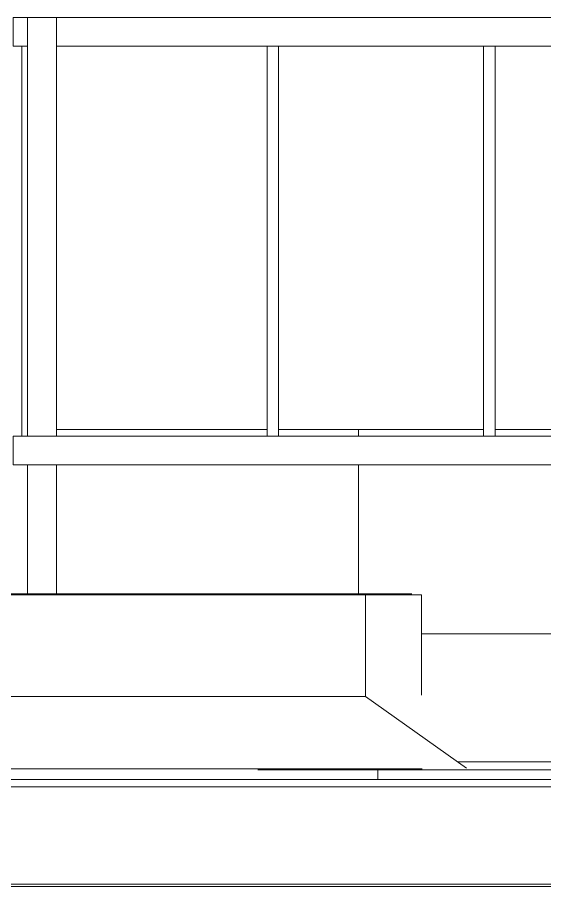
# Model space of a CAD drawing. Header units: millimetres. Extents: x -515342 to 330399, y -224905 to 507333.
# Drawn here: x 309174 to 309905, y 15534 to 16739 of the extents above; entities that cross this region are included whole.
import ezdxf

# ---------------------------------------------------------------- set-up
doc = ezdxf.new("R2010")
doc.units = ezdxf.units.MM
for name, color, linetype, lineweight in [('Витраж', 7, 'Continuous', 0), ('Крыша', 7, 'Continuous', 0), ('Крыша штриховка', 7, 'Continuous', 0), ('Ограждение', 7, 'Continuous', 0), ('Стены', 7, 'Continuous', 0), ('Стены внутренние', 7, 'Continuous', 0), ('Стены наружные', 7, 'Continuous', 0), ('Стены штриховка поверхности', 7, 'Continuous', 0)]:
    doc.layers.add(name, color=color, linetype=linetype, lineweight=lineweight)

# ---------------------------------------------------------------- blocks, each defined once
blk = doc.blocks.new('Ограждение - Ограждение-9809147-О_АР_Эскиз_Фасад 1-12 копия 1')
at = {"layer": 'Ограждение'}
for p, q in [((101485, 13605), (84775, 13605)), ((84773.8, 13466.7), (101486.2, 13466.7)), ((101485, 13470), (84775, 13470))]:
    blk.add_line(p, q, dxfattribs=at)
blk = doc.blocks.new('Прямоугольный импост - АР_Импост_40х40 _стойка ограждения на кровле_-10059440-О_АР_Эскиз_Фасад 1-12 копия 1')
at = {"layer": 'Витраж'}
for p, q in [((85845, 14671), (85845, 14631)), ((85865, 14671), (85845, 14671)), ((85845, 14631), (85865, 14631))]:
    blk.add_line(p, q, dxfattribs=at)
blk = doc.blocks.new('Прямоугольный импост - АР_Импост_40х40 _стойка ограждения на кровле_-10059241-О_АР_Эскиз_Фасад 1-12 копия 1')
at = {"layer": 'Витраж'}
for p, q in [((16040, 14631), (16040, 14671)), ((16340, 14671), (16040, 14671)), ((16040, 14631), (16340, 14631))]:
    blk.add_line(p, q, dxfattribs=at)
blk = doc.blocks.new('Прямоугольный импост - АР_Импост_40х40 _стойка ограждения на кровле_-10057260-О_АР_Эскиз_Фасад 1-12 копия 1')
at = {"layer": 'Витраж'}
for p, q in [((975, 14671), (675, 14671)), ((675, 14631), (975, 14631))]:
    blk.add_line(p, q, dxfattribs=at)
blk = doc.blocks.new('Прямоугольный импост - АР_Импост_16х16 _вертикальное заполнение ограждений_-V409-О_АР_Эскиз_Фасад 1-12 копия 1')
at = {"layer": 'Витраж'}
for p, q in [((86197, 14631), (86197, 14091)), ((86213, 14091), (86213, 14631))]:
    blk.add_line(p, q, dxfattribs=at)
blk = doc.blocks.new('Прямоугольный импост - АР_Импост_40х40 _поручень ограждения на кровле_-10058582-О_АР_Эскиз_Фасад 1-12 копия 1')
at = {"layer": 'Витраж'}
for p, q in [((101205, 14091), (100905, 14091)), ((100905, 14051), (101205, 14051))]:
    blk.add_line(p, q, dxfattribs=at)
blk = doc.blocks.new('Прямоугольный импост - АР_Импост_40х40 _поручень ограждения на кровле_-10059455-О_АР_Эскиз_Фасад 1-12 копия 1')
at = {"layer": 'Витраж'}
for p, q in [((86205, 14091), (85845, 14091)), ((85845, 14091), (85845, 14051)), ((85845, 14051), (86205, 14051))]:
    blk.add_line(p, q, dxfattribs=at)
blk = doc.blocks.new('Прямоугольный импост - АР_Импост_40х40 _стойка ограждения на кровле_-10059256-О_АР_Эскиз_Фасад 1-12 копия 1')
at = {"layer": 'Витраж'}
for p, q in [((85865, 14051), (85905, 14051)), ((85865, 14051), (85865, 13872.2)), ((85905, 13872.2), (85905, 14051))]:
    blk.add_line(p, q, dxfattribs=at)
blk = doc.blocks.new('Прямоугольный импост - АР_Импост_40х40 _стойка ограждения на кровле_-10059257-О_АР_Эскиз_Фасад 1-12 копия 1')
at = {"layer": 'Витраж'}
for p, q in [((85865, 14671), (85905, 14671)), ((85865, 14671), (85865, 14091)), ((85905, 14091), (85905, 14671)), ((85905, 14091), (85865, 14091))]:
    blk.add_line(p, q, dxfattribs=at)
blk = doc.blocks.new('Прямоугольный импост - АР_Импост_16х16 _вертикальное заполнение ограждений_-V412-О_АР_Эскиз_Фасад 1-12 копия 1')
at = {"layer": 'Витраж'}
blk.add_line((85857, 14091), (85857, 14631), dxfattribs=at)

msp = doc.modelspace()

# ---------------------------------------------------------------- hatches: boundary and pattern name
at = {"layer": 'Крыша штриховка'}
h = msp.add_hatch(dxfattribs=at)
h.set_pattern_fill('FP_62', color=256, style=0, pattern_type=2)
h.set_pattern_definition([(0, (320973.4, 15669.1), (0, 509.974), []), (90, (320973.4, 15669.1), (-900, 6e-14), [])])
h.paths.add_polyline_path([(310520.8637, 15707.3947), (311279.9256, 15707.3947), (311407.6848, 15797.7355), (311407.6848, 15884.8841), (309734.1589, 15884.8841), (309734.1589, 15799.8714), (309656.6129, 15797.7355), (309784.3721, 15707.3947), (310297.191, 15707.3947)])
h = msp.add_hatch(dxfattribs=at)
h.set_pattern_fill('FP_55', color=256, style=0, pattern_type=2)
h.set_pattern_definition([(0, (324973.4, 15696), (0, 164.134), []), (90, (324973.4, 15696), (-900, 6e-14), [])])
h.paths.add_polyline_path([(308148.3997, 15682.9355), (324758.3997, 15682.9355), (324758.3997, 15688.4347), (324628.3997, 15688.4347), (324628.3997, 15700.8627), (324540.7924, 15697.7355), (324429.9525, 15697.7355), (324220.4264, 15690.5409), (323525.7307, 15695.9927), (323525.7307, 15697.7355), (323392.3791, 15697.7355), (323405.2598, 15707.3947), (322396.3746, 15707.3947), (322404.7343, 15701.4086), (322247.1353, 15697.7355), (322123.6423, 15697.7355), (321818.4083, 15690.8205), (321185.0954, 15697.7355), (321055.4293, 15697.8716), (321068.7285, 15707.3947), (320538.8304, 15707.3947), (320548.0506, 15700.7701), (320423.3094, 15697.7355), (320301.5437, 15697.7355), (319973.7532, 15689.9905), (319204.4494, 15699.3446), (319215.6537, 15707.3947), (318144.7104, 15707.3947), (318155.5956, 15699.6757), (318056.5982, 15697.7355), (317901.9072, 15697.299), (317515.5044, 15689.9167), (316922.7461, 15697.7355), (316790.8039, 15697.9793), (316804.0812, 15707.3947), (315434.7413, 15707.3947), (315448.0487, 15697.7355), (315301.7948, 15697.328), (314656.9243, 15690.7262), (314390.6324, 15697.7355), (314272.7793, 15697.7355), (314117.5033, 15701.9535), (314124.9996, 15707.3947), (312624.3721, 15707.3947), (312636.5937, 15698.7527), (312533.8722, 15697.7355), (312403.6937, 15697.2566), (311949.1644, 15689.8765), (311415.5362, 15697.7355), (311267.8783, 15698.8758), (311279.9256, 15707.3947), (309784.3721, 15707.3947), (309796.5937, 15698.7527), (309704.5951, 15697.7355), (309593.19, 15697.7355), (309109.1644, 15689.8765), (308635.6361, 15697.7355), (308427.8783, 15698.8758), (308439.9256, 15707.3947), (308148.3997, 15707.3947), (308148.3997, 15701.9355)])
at = {"layer": 'Стены штриховка поверхности'}
h = msp.add_hatch(dxfattribs=at)
h.set_pattern_fill('FP_209', color=256, style=0, pattern_type=2)
h.set_pattern_definition([(0, (312343, 15168), (0, 10000), []), (90, (312343.4, 15167.7), (-900, 6e-14), [])])
h.paths.add_polyline_path([(310744.5272, 15884.8841), (311407.6848, 15884.8841), (311407.6848, 15938.9355), (311608.3997, 15939.9355), (311608.3997, 16118.7355), (310448.3997, 16118.7355), (310448.3997, 15938.7355), (310408.3997, 15938.7355), (310408.3997, 16118.7355), (309228.3997, 16118.7355), (309228.3997, 15939.9355), (309734.1589, 15938.9355), (309734.1589, 15884.8841), (310448.3997, 15884.8841)])
h.paths.add_polyline_path([(312338.3997, 15939.9355), (312338.3997, 16118.7355), (311648.3997, 16118.7355), (311648.3997, 15939.9355), (312310.2087, 15939.9355)])
h.paths.add_polyline_path([(311862.8633, 16158.7355), (311920.3997, 16158.7355), (311920.3997, 16167.7355), (311648.3997, 16166.7768), (311648.3997, 16158.7355)])
h.paths.add_polyline_path([(309259.5835, 16158.7355), (309520.3997, 16158.7355), (309520.3997, 16167.7355), (309228.3997, 16166.7768), (309228.3997, 16158.7355)])
h.paths.add_polyline_path([(311936.3997, 16158.7355), (312220.3997, 16158.7355), (312220.3997, 16167.7355), (311936.3997, 16166.7768)])
h.paths.add_polyline_path([(311036.3997, 16158.7355), (311320.3997, 16158.7355), (311320.3997, 16167.7355), (311036.3997, 16166.7768)])
h.paths.add_polyline_path([(309820.3997, 16158.7355), (309820.3997, 16167.7355), (309536.3997, 16166.7768), (309536.3997, 16158.7355), (309626.1912, 16158.7355)])
h.paths.add_polyline_path([(311020.3997, 16158.7355), (311020.3997, 16167.7355), (310736.3997, 16166.7768), (310736.3997, 16158.7355), (310744.5272, 16158.7355)])
h.paths.add_polyline_path([(309849.8547, 16158.7355), (310120.3997, 16158.7355), (310120.3997, 16167.7355), (309836.3997, 16166.7768), (309836.3997, 16158.7355)])
h.paths.add_polyline_path([(310136.3997, 16158.7355), (310408.3997, 16158.7355), (310408.3997, 16167.7355), (310136.3997, 16166.7768)])
h.paths.add_polyline_path([(311608.3997, 16158.7355), (311608.3997, 16167.7355), (311336.3997, 16166.7768), (311336.3997, 16158.7355), (311541.2964, 16158.7355)])
h.paths.add_polyline_path([(312236.3997, 16158.7355), (312338.3997, 16158.7355), (312338.3997, 16167.7355), (312236.3997, 16166.7768)])
h.paths.add_polyline_path([(310720.3997, 16158.7355), (310720.3997, 16167.7355), (310448.3997, 16166.7768), (310448.3997, 16158.7355)])

# ---------------------------------------------------------------- linework, layer by layer
at = {"layer": 'Крыша'}
for p, q in [((309721.1036, 15939.9355), (308581.8268, 15939.9355)), ((309784.3721, 15707.3947), (311279.9256, 15707.3947)), ((324758.3997, 15682.9355), (223518.3997, 15682.9355))]:
    msp.add_line(p, q, dxfattribs=at)
at = {"layer": 'Стены'}
for p, q in [((308567.6848, 15797.7355), (309656.6129, 15797.7355)), ((309656.6129, 15797.7355), (309796.5937, 15698.7527)), ((309735.393, 15697.7355), (308494.9836, 15697.7355))]:
    msp.add_line(p, q, dxfattribs=at)
at = {"layer": 'Стены внутренние'}
for p, q in [((309228.3997, 16167.7355), (309520.3997, 16167.7355)), ((309536.3997, 16167.7355), (309820.3997, 16167.7355)), ((309836.3997, 16167.7355), (310120.3997, 16167.7355))]:
    msp.add_line(p, q, dxfattribs=at)
at = {"layer": 'Стены наружные'}
for p, q in [((309734.1589, 15938.9355), (308567.6848, 15938.9355)), ((309656.6129, 15797.7355), (309656.6129, 15938.9355)), ((309734.1589, 15799.8714), (309734.1589, 15938.9355)), ((309734.1589, 15884.8841), (311407.6848, 15884.8841))]:
    msp.add_line(p, q, dxfattribs=at)

# ---------------------------------------------------------------- block references
at = {"layer": 'Витраж'}
for name, p in [('Прямоугольный импост - АР_Импост_40х40 _стойка ограждения на кровле_-10059440-О_АР_Эскиз_Фасад 1-12 копия 1', (223323.3997, 2067.7355)), ('Прямоугольный импост - АР_Импост_40х40 _стойка ограждения на кровле_-10059257-О_АР_Эскиз_Фасад 1-12 копия 1', (223323.3997, 2067.7355)), ('Прямоугольный импост - АР_Импост_40х40 _стойка ограждения на кровле_-10059241-О_АР_Эскиз_Фасад 1-12 копия 1', (293188.3997, 2067.7355)), ('Прямоугольный импост - АР_Импост_40х40 _стойка ограждения на кровле_-10057260-О_АР_Эскиз_Фасад 1-12 копия 1', (308853.3997, 2067.7355)), ('Прямоугольный импост - АР_Импост_40х40 _стойка ограждения на кровле_-10057260-О_АР_Эскиз_Фасад 1-12 копия 1', (309153.3997, 2067.7355)), ('Прямоугольный импост - АР_Импост_16х16 _вертикальное заполнение ограждений_-V412-О_АР_Эскиз_Фасад 1-12 копия 1', (223323.3997, 2067.7355)), ('Прямоугольный импост - АР_Импост_16х16 _вертикальное заполнение ограждений_-V409-О_АР_Эскиз_Фасад 1-12 копия 1', (223323.3997, 2067.7355)), ('Прямоугольный импост - АР_Импост_16х16 _вертикальное заполнение ограждений_-V409-О_АР_Эскиз_Фасад 1-12 копия 1', (223623.3997, 2067.7355)), ('Прямоугольный импост - АР_Импост_40х40 _поручень ограждения на кровле_-10059455-О_АР_Эскиз_Фасад 1-12 копия 1', (223323.3997, 2067.7355)), ('Прямоугольный импост - АР_Импост_40х40 _поручень ограждения на кровле_-10058582-О_АР_Эскиз_Фасад 1-12 копия 1', (208623.3997, 2067.7355)), ('Прямоугольный импост - АР_Импост_40х40 _поручень ограждения на кровле_-10058582-О_АР_Эскиз_Фасад 1-12 копия 1', (208923.3997, 2067.7355)), ('Прямоугольный импост - АР_Импост_40х40 _стойка ограждения на кровле_-10059256-О_АР_Эскиз_Фасад 1-12 копия 1', (223323.3997, 2067.7355))]:
    msp.add_blockref(name, p, dxfattribs=at)
at = {"layer": 'Ограждение'}
msp.add_blockref('Ограждение - Ограждение-9809147-О_АР_Эскиз_Фасад 1-12 копия 1', (223323.3997, 2067.7355), dxfattribs=at)

doc.saveas('drawing.dxf')
